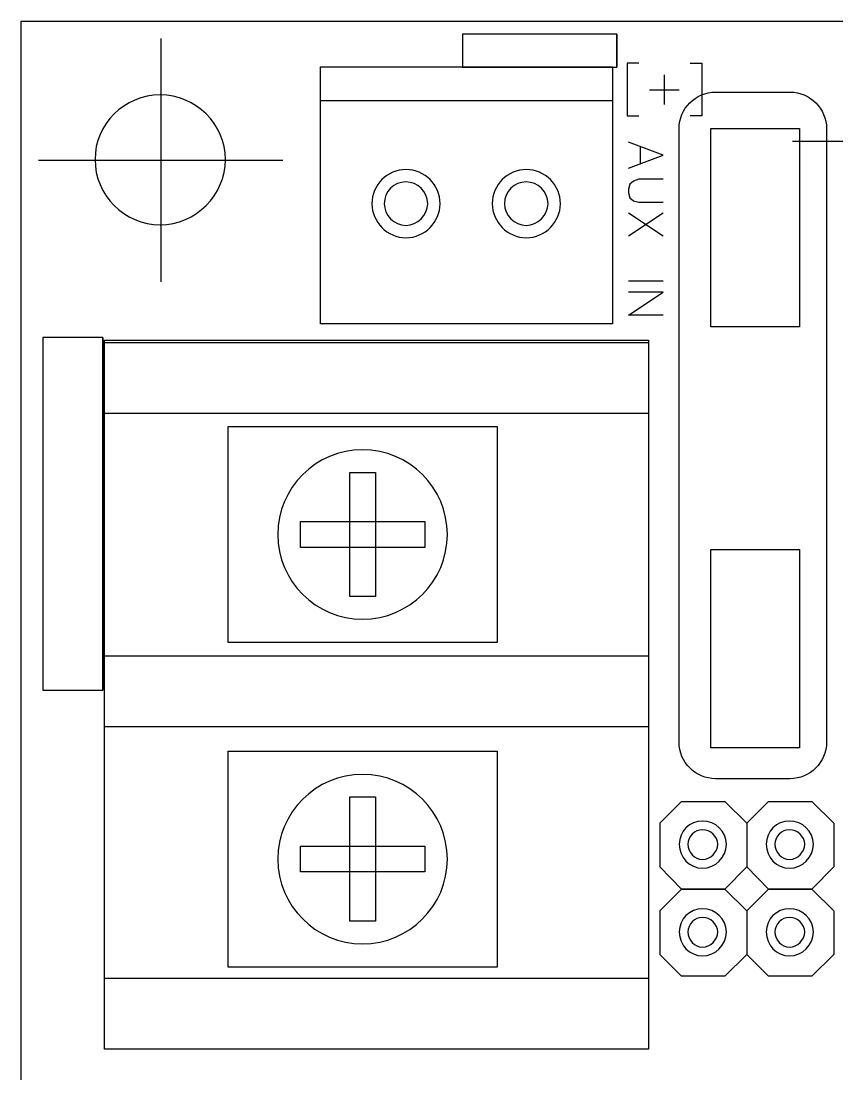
# Model space of a CAD drawing. Extents: x 236 to 550, y 195 to 401.
# Drawn here: x 236.1 to 303.7, y 313.4 to 400.6 of the extents above; entities that cross this region are included whole.
import ezdxf

# ---------------------------------------------------------------- set-up
doc = ezdxf.new("R2010")
doc.units = 0
doc.layers.add('x3v1_1_wiring_diagram', color=7, linetype='CONTINUOUS')

msp = doc.modelspace()

# ---------------------------------------------------------------- linework, layer by layer
at = {"layer": 'x3v1_1_wiring_diagram', "color": 7}
for points in [[(236.1277, 400.5768), (547.6476, 400.5768), (547.6476, 195.0766), (236.1277, 195.0766), (236.1277, 400.5768), (236.1277, 400.5768)], [(285.4287, 396.7642), (285.4287, 399.4943), (272.6683, 399.4943), (272.6683, 396.7642), (285.4287, 396.7642), (285.4287, 396.7642)], [(285.4287, 399.4943), (285.4287, 396.7642)], [(247.7075, 399.1368), (247.7075, 378.9768)], [(285.0877, 375.4967), (260.9076, 375.4967), (260.9076, 396.7968), (285.0877, 396.7968), (285.0877, 375.4967), (285.0877, 375.4967)], [(287.2477, 397.0967), (286.2876, 397.0967), (286.2876, 392.7166), (287.2477, 392.7166)], [(291.5076, 397.0967), (292.4677, 397.0967), (292.4677, 392.7166), (291.5076, 392.7166)], [(289.3476, 396.1366), (289.3476, 393.6767)], [(288.1477, 394.8766), (290.6076, 394.8766)], [(285.0877, 393.9766), (260.9076, 393.9766)], [(286.4075, 388.3966), (289.2875, 389.4766), (286.4075, 390.5566)], [(324.1675, 390.6167), (299.9877, 390.6167)], [(287.3676, 390.1966), (287.3676, 388.8167)], [(237.5677, 389.0568), (257.7875, 389.0568)], [(253.0477, 389.1166), (253.0477, 389.1166)], [(253.0477, 389.1166), (253.0477, 389.1166)], [(289.2875, 387.4966), (287.2477, 387.4966), (286.8276, 387.3166), (286.5277, 387.0768), (286.4075, 386.6567), (286.4075, 386.3568), (286.5277, 385.9367), (286.8276, 385.6966), (287.2477, 385.5767), (289.2875, 385.5767)], [(270.8076, 385.4568), (270.8076, 385.4568), (270.8076, 385.4568)], [(270.8076, 385.4568), (270.8076, 385.4568), (270.8076, 385.4568)], [(280.7677, 385.4568), (280.7677, 385.4568), (280.7677, 385.4568)], [(280.7677, 385.4568), (280.7677, 385.4568), (280.7677, 385.4568)], [(289.2875, 384.6767), (286.4075, 382.7568)], [(289.2875, 382.7568), (286.4075, 384.6767)], [(289.2875, 379.0366), (286.4075, 379.0366)], [(289.2875, 376.2167), (286.4075, 376.2167), (289.2875, 378.1366), (286.4075, 378.1366)], [(242.9008, 345.1711), (242.9008, 374.3855), (237.9209, 374.3855), (237.9209, 345.1711), (242.9008, 345.1711), (242.9008, 345.1711)], [(242.9008, 374.3855), (242.9008, 345.1711)], [(243.0258, 374.167), (288.0615, 374.167), (288.0615, 315.4439), (243.0258, 315.4439), (243.0258, 374.167), (243.0258, 374.167)], [(243.0258, 373.9527), (288.0615, 373.9527), (288.0615, 368.0776), (243.0258, 368.0776), (243.0258, 373.9527), (243.0258, 373.9527)], [(253.2716, 367.0036), (275.5219, 367.0036), (275.5219, 349.1286), (253.2716, 349.1286), (253.2716, 367.0036), (253.2716, 367.0036)], [(265.4614, 363.2083), (265.4614, 352.9242), (263.3309, 352.9242), (263.3309, 363.2083), (265.4614, 363.2083), (265.4614, 363.2083)], [(259.2547, 359.1315), (269.5388, 359.1315), (269.5388, 357.0009), (259.2547, 357.0009), (259.2547, 359.1315), (259.2547, 359.1315)], [(264.3965, 351.0516), (264.3965, 351.0516)], [(243.0258, 348.0151), (288.0615, 348.0151), (288.0615, 342.14), (243.0258, 342.14), (243.0258, 348.0151), (243.0258, 348.0151)], [(253.2716, 340.1286), (275.5219, 340.1286), (275.5219, 322.2536), (253.2716, 322.2536), (253.2716, 340.1286), (253.2716, 340.1286)], [(265.4614, 336.3333), (265.4614, 326.0492), (263.3309, 326.0492), (263.3309, 336.3333), (265.4614, 336.3333), (265.4614, 336.3333)], [(290.7876, 335.9568), (288.9876, 334.1568)], [(290.7876, 335.9568), (294.3876, 335.9568), (296.1876, 334.1568), (296.1876, 330.5568), (294.3876, 328.6967)], [(296.1876, 334.1568), (297.9876, 335.9568), (301.5876, 335.9568), (303.3876, 334.1568), (303.3876, 330.5568), (301.5876, 328.6967), (297.9876, 328.6967), (296.1876, 330.5568)], [(288.9876, 334.1568), (288.9876, 330.5568)], [(259.2547, 332.2565), (269.5388, 332.2565), (269.5388, 330.126), (259.2547, 330.126), (259.2547, 332.2565), (259.2547, 332.2565)], [(294.5075, 332.4166), (294.5075, 332.4166), (294.5075, 332.4166)], [(294.5075, 332.4166), (294.5075, 332.4166), (294.5075, 332.4166)], [(301.7075, 332.4166), (301.7075, 332.4166), (301.7075, 332.4166)], [(301.7075, 332.4166), (301.7075, 332.4166), (301.7075, 332.4166)], [(288.9876, 330.5568), (290.7876, 328.6967)], [(290.7876, 328.6967), (288.9876, 326.8967)], [(290.7876, 328.6967), (294.3876, 328.6967), (296.1876, 326.8967), (296.1876, 323.2967), (294.3876, 321.4967)], [(294.3876, 328.6967), (290.7876, 328.6967)], [(296.1876, 326.8967), (297.9876, 328.6967), (301.5876, 328.6967), (303.3876, 326.8967), (303.3876, 323.2967), (301.5876, 321.4967), (297.9876, 321.4967), (296.1876, 323.2967)], [(288.9876, 326.8967), (288.9876, 323.2967)], [(294.5075, 325.1568), (294.5075, 325.1568), (294.5075, 325.1568)], [(294.5075, 325.1568), (294.5075, 325.1568), (294.5075, 325.1568)], [(301.7075, 325.1568), (301.7075, 325.1568), (301.7075, 325.1568)], [(301.7075, 325.1568), (301.7075, 325.1568), (301.7075, 325.1568)], [(264.3965, 324.1766), (264.3965, 324.1766)], [(288.9876, 323.2967), (290.7876, 321.4967)], [(243.0258, 321.3275), (288.0615, 321.3275), (288.0615, 315.4524), (243.0258, 315.4524), (243.0258, 321.3275), (243.0258, 321.3275)], [(294.3876, 321.4967), (290.7876, 321.4967)]]:
    msp.add_lwpolyline(points, dxfattribs=at)
at = {"layer": 'x3v1_1_wiring_diagram', "color": 1}
for points in [[(293.6123, 394.6935), (299.7726, 394.6935)], [(293.6123, 394.6935), (293.6123, 394.6935)], [(290.5875, 340.8704), (290.5875, 391.6687)], [(293.2129, 391.6738), (300.5654, 391.6738), (300.5654, 375.2626), (293.2129, 375.2626), (293.2129, 391.6738), (293.2129, 391.6738)], [(302.7974, 391.6687), (302.7974, 340.8704)], [(269.7877, 385.4568), (269.7877, 385.4568)], [(269.7877, 385.4568), (269.7877, 385.4568)], [(279.7475, 385.4568), (279.7475, 385.4568)], [(279.7475, 385.4568), (279.7475, 385.4568)], [(293.2129, 356.8167), (300.5654, 356.8167), (300.5654, 340.4055), (293.2129, 340.4055), (293.2129, 356.8167), (293.2129, 356.8167)], [(299.7726, 337.8455), (293.6123, 337.8455)], [(293.7875, 332.4166), (293.7875, 332.4166)], [(293.7875, 332.4166), (293.7875, 332.4166)], [(300.9875, 332.4166), (300.9875, 332.4166)], [(300.9875, 332.4166), (300.9875, 332.4166)], [(293.7875, 325.1568), (293.7875, 325.1568)], [(293.7875, 325.1568), (293.7875, 325.1568)], [(300.9875, 325.1568), (300.9875, 325.1568)], [(300.9875, 325.1568), (300.9875, 325.1568)]]:
    msp.add_lwpolyline(points, dxfattribs=at)
at = {"layer": 'x3v1_1_wiring_diagram', "color": 7}
for points in [[(247.6477, 394.4568), (244.6475, 394.4568), (242.2477, 392.0567), (242.2477, 389.1166)], [(247.6477, 394.4568), (244.6475, 394.4568), (242.2477, 392.0567), (242.2477, 389.1166)], [(253.0477, 389.1166), (253.0477, 392.0567), (250.5875, 394.4568), (247.6477, 394.4568)], [(253.0477, 389.1166), (253.0477, 392.0567), (250.5875, 394.4568), (247.6477, 394.4568)], [(242.2477, 389.1166), (242.2477, 386.1768), (244.6475, 383.7166), (247.6477, 383.7166)], [(242.2477, 389.1166), (242.2477, 386.1768), (244.6475, 383.7166), (247.6477, 383.7166)], [(247.6477, 383.7166), (250.5875, 383.7166), (253.0477, 386.1768), (253.0477, 389.1166)], [(247.6477, 383.7166), (250.5875, 383.7166), (253.0477, 386.1768), (253.0477, 389.1166)], [(267.9877, 388.2767), (266.4275, 388.2767), (265.1675, 387.0167), (265.1675, 385.4568)], [(267.9877, 388.2767), (266.4275, 388.2767), (265.1675, 387.0167), (265.1675, 385.4568)], [(267.9877, 388.2767), (266.4275, 388.2767), (265.1675, 387.0167), (265.1675, 385.4568)], [(267.9877, 388.2767), (266.4275, 388.2767), (265.1675, 387.0167), (265.1675, 385.4568)], [(270.8076, 385.4568), (270.8076, 387.0167), (269.5476, 388.2767), (267.9877, 388.2767)], [(270.8076, 385.4568), (270.8076, 387.0167), (269.5476, 388.2767), (267.9877, 388.2767)], [(270.8076, 385.4568), (270.8076, 387.0167), (269.5476, 388.2767), (267.9877, 388.2767)], [(270.8076, 385.4568), (270.8076, 387.0167), (269.5476, 388.2767), (267.9877, 388.2767)], [(277.9475, 388.2767), (276.3876, 388.2767), (275.1276, 387.0167), (275.1276, 385.4568)], [(277.9475, 388.2767), (276.3876, 388.2767), (275.1276, 387.0167), (275.1276, 385.4568)], [(277.9475, 388.2767), (276.3876, 388.2767), (275.1276, 387.0167), (275.1276, 385.4568)], [(277.9475, 388.2767), (276.3876, 388.2767), (275.1276, 387.0167), (275.1276, 385.4568)], [(280.7677, 385.4568), (280.7677, 387.0167), (279.5077, 388.2767), (277.9475, 388.2767)], [(280.7677, 385.4568), (280.7677, 387.0167), (279.5077, 388.2767), (277.9475, 388.2767)], [(280.7677, 385.4568), (280.7677, 387.0167), (279.5077, 388.2767), (277.9475, 388.2767)], [(280.7677, 385.4568), (280.7677, 387.0167), (279.5077, 388.2767), (277.9475, 388.2767)], [(265.1675, 385.4568), (265.1675, 383.9567), (266.4275, 382.6366), (267.9877, 382.6366)], [(265.1675, 385.4568), (265.1675, 383.9567), (266.4275, 382.6366), (267.9877, 382.6366)], [(265.1675, 385.4568), (265.1675, 383.9567), (266.4275, 382.6366), (267.9877, 382.6366)], [(265.1675, 385.4568), (265.1675, 383.9567), (266.4275, 382.6366), (267.9877, 382.6366)], [(267.9877, 382.6366), (269.5476, 382.6366), (270.8076, 383.9567), (270.8076, 385.4568)], [(267.9877, 382.6366), (269.5476, 382.6366), (270.8076, 383.9567), (270.8076, 385.4568)], [(267.9877, 382.6366), (269.5476, 382.6366), (270.8076, 383.9567), (270.8076, 385.4568)], [(267.9877, 382.6366), (269.5476, 382.6366), (270.8076, 383.9567), (270.8076, 385.4568)], [(275.1276, 385.4568), (275.1276, 383.9567), (276.3876, 382.6366), (277.9475, 382.6366)], [(275.1276, 385.4568), (275.1276, 383.9567), (276.3876, 382.6366), (277.9475, 382.6366)], [(275.1276, 385.4568), (275.1276, 383.9567), (276.3876, 382.6366), (277.9475, 382.6366)], [(275.1276, 385.4568), (275.1276, 383.9567), (276.3876, 382.6366), (277.9475, 382.6366)], [(277.9475, 382.6366), (279.5077, 382.6366), (280.7677, 383.9567), (280.7677, 385.4568)], [(277.9475, 382.6366), (279.5077, 382.6366), (280.7677, 383.9567), (280.7677, 385.4568)], [(277.9475, 382.6366), (279.5077, 382.6366), (280.7677, 383.9567), (280.7677, 385.4568)], [(277.9475, 382.6366), (279.5077, 382.6366), (280.7677, 383.9567), (280.7677, 385.4568)], [(264.3965, 365.0814), (260.5224, 365.0814), (257.3816, 361.9406), (257.3816, 358.0665)], [(271.4114, 358.0665), (271.4114, 361.9406), (268.2706, 365.0814), (264.3965, 365.0814)], [(257.3816, 358.0665), (257.3816, 354.1924), (260.5224, 351.0516), (264.3965, 351.0516)], [(264.3965, 351.0516), (268.2706, 351.0516), (271.4114, 354.1924), (271.4114, 358.0665)], [(264.3965, 338.2064), (260.5224, 338.2064), (257.3816, 335.0656), (257.3816, 331.1915)], [(271.4114, 331.1915), (271.4114, 335.0656), (268.2706, 338.2064), (264.3965, 338.2064)], [(292.5275, 334.3368), (291.4475, 334.3368), (290.6076, 333.4966), (290.6076, 332.4166)], [(292.5275, 334.3368), (291.4475, 334.3368), (290.6076, 333.4966), (290.6076, 332.4166)], [(292.5275, 334.3368), (291.4475, 334.3368), (290.6076, 333.4966), (290.6076, 332.4166)], [(292.5275, 334.3368), (291.4475, 334.3368), (290.6076, 333.4966), (290.6076, 332.4166)], [(294.5075, 332.4166), (294.5075, 333.4966), (293.6075, 334.3368), (292.5275, 334.3368)], [(294.5075, 332.4166), (294.5075, 333.4966), (293.6075, 334.3368), (292.5275, 334.3368)], [(294.5075, 332.4166), (294.5075, 333.4966), (293.6075, 334.3368), (292.5275, 334.3368)], [(294.5075, 332.4166), (294.5075, 333.4966), (293.6075, 334.3368), (292.5275, 334.3368)], [(299.7275, 334.3368), (298.6475, 334.3368), (297.8076, 333.4966), (297.8076, 332.4166)], [(299.7275, 334.3368), (298.6475, 334.3368), (297.8076, 333.4966), (297.8076, 332.4166)], [(299.7275, 334.3368), (298.6475, 334.3368), (297.8076, 333.4966), (297.8076, 332.4166)], [(299.7275, 334.3368), (298.6475, 334.3368), (297.8076, 333.4966), (297.8076, 332.4166)], [(301.7075, 332.4166), (301.7075, 333.4966), (300.8075, 334.3368), (299.7275, 334.3368)], [(301.7075, 332.4166), (301.7075, 333.4966), (300.8075, 334.3368), (299.7275, 334.3368)], [(301.7075, 332.4166), (301.7075, 333.4966), (300.8075, 334.3368), (299.7275, 334.3368)], [(301.7075, 332.4166), (301.7075, 333.4966), (300.8075, 334.3368), (299.7275, 334.3368)], [(290.6076, 332.4166), (290.6076, 331.3366), (291.4475, 330.4366), (292.5275, 330.4366)], [(290.6076, 332.4166), (290.6076, 331.3366), (291.4475, 330.4366), (292.5275, 330.4366)], [(290.6076, 332.4166), (290.6076, 331.3366), (291.4475, 330.4366), (292.5275, 330.4366)], [(290.6076, 332.4166), (290.6076, 331.3366), (291.4475, 330.4366), (292.5275, 330.4366)], [(292.5275, 330.4366), (293.6075, 330.4366), (294.5075, 331.3366), (294.5075, 332.4166)], [(292.5275, 330.4366), (293.6075, 330.4366), (294.5075, 331.3366), (294.5075, 332.4166)], [(292.5275, 330.4366), (293.6075, 330.4366), (294.5075, 331.3366), (294.5075, 332.4166)], [(292.5275, 330.4366), (293.6075, 330.4366), (294.5075, 331.3366), (294.5075, 332.4166)], [(297.8076, 332.4166), (297.8076, 331.3366), (298.6475, 330.4366), (299.7275, 330.4366)], [(297.8076, 332.4166), (297.8076, 331.3366), (298.6475, 330.4366), (299.7275, 330.4366)], [(297.8076, 332.4166), (297.8076, 331.3366), (298.6475, 330.4366), (299.7275, 330.4366)], [(297.8076, 332.4166), (297.8076, 331.3366), (298.6475, 330.4366), (299.7275, 330.4366)], [(299.7275, 330.4366), (300.8075, 330.4366), (301.7075, 331.3366), (301.7075, 332.4166)], [(299.7275, 330.4366), (300.8075, 330.4366), (301.7075, 331.3366), (301.7075, 332.4166)], [(299.7275, 330.4366), (300.8075, 330.4366), (301.7075, 331.3366), (301.7075, 332.4166)], [(299.7275, 330.4366), (300.8075, 330.4366), (301.7075, 331.3366), (301.7075, 332.4166)], [(257.3816, 331.1915), (257.3816, 327.3174), (260.5224, 324.1766), (264.3965, 324.1766)], [(264.3965, 324.1766), (268.2706, 324.1766), (271.4114, 327.3174), (271.4114, 331.1915)], [(292.5275, 327.0767), (291.4475, 327.0767), (290.6076, 326.2368), (290.6076, 325.1568)], [(292.5275, 327.0767), (291.4475, 327.0767), (290.6076, 326.2368), (290.6076, 325.1568)], [(292.5275, 327.0767), (291.4475, 327.0767), (290.6076, 326.2368), (290.6076, 325.1568)], [(292.5275, 327.0767), (291.4475, 327.0767), (290.6076, 326.2368), (290.6076, 325.1568)], [(294.5075, 325.1568), (294.5075, 326.2368), (293.6075, 327.0767), (292.5275, 327.0767)], [(294.5075, 325.1568), (294.5075, 326.2368), (293.6075, 327.0767), (292.5275, 327.0767)], [(294.5075, 325.1568), (294.5075, 326.2368), (293.6075, 327.0767), (292.5275, 327.0767)], [(294.5075, 325.1568), (294.5075, 326.2368), (293.6075, 327.0767), (292.5275, 327.0767)], [(299.7275, 327.0767), (298.6475, 327.0767), (297.8076, 326.2368), (297.8076, 325.1568)], [(299.7275, 327.0767), (298.6475, 327.0767), (297.8076, 326.2368), (297.8076, 325.1568)], [(299.7275, 327.0767), (298.6475, 327.0767), (297.8076, 326.2368), (297.8076, 325.1568)], [(299.7275, 327.0767), (298.6475, 327.0767), (297.8076, 326.2368), (297.8076, 325.1568)], [(301.7075, 325.1568), (301.7075, 326.2368), (300.8075, 327.0767), (299.7275, 327.0767)], [(301.7075, 325.1568), (301.7075, 326.2368), (300.8075, 327.0767), (299.7275, 327.0767)], [(301.7075, 325.1568), (301.7075, 326.2368), (300.8075, 327.0767), (299.7275, 327.0767)], [(301.7075, 325.1568), (301.7075, 326.2368), (300.8075, 327.0767), (299.7275, 327.0767)], [(290.6076, 325.1568), (290.6076, 324.0768), (291.4475, 323.1768), (292.5275, 323.1768)], [(290.6076, 325.1568), (290.6076, 324.0768), (291.4475, 323.1768), (292.5275, 323.1768)], [(290.6076, 325.1568), (290.6076, 324.0768), (291.4475, 323.1768), (292.5275, 323.1768)], [(290.6076, 325.1568), (290.6076, 324.0768), (291.4475, 323.1768), (292.5275, 323.1768)], [(292.5275, 323.1768), (293.6075, 323.1768), (294.5075, 324.0768), (294.5075, 325.1568)], [(292.5275, 323.1768), (293.6075, 323.1768), (294.5075, 324.0768), (294.5075, 325.1568)], [(292.5275, 323.1768), (293.6075, 323.1768), (294.5075, 324.0768), (294.5075, 325.1568)], [(292.5275, 323.1768), (293.6075, 323.1768), (294.5075, 324.0768), (294.5075, 325.1568)], [(297.8076, 325.1568), (297.8076, 324.0768), (298.6475, 323.1768), (299.7275, 323.1768)], [(297.8076, 325.1568), (297.8076, 324.0768), (298.6475, 323.1768), (299.7275, 323.1768)], [(297.8076, 325.1568), (297.8076, 324.0768), (298.6475, 323.1768), (299.7275, 323.1768)], [(297.8076, 325.1568), (297.8076, 324.0768), (298.6475, 323.1768), (299.7275, 323.1768)], [(299.7275, 323.1768), (300.8075, 323.1768), (301.7075, 324.0768), (301.7075, 325.1568)], [(299.7275, 323.1768), (300.8075, 323.1768), (301.7075, 324.0768), (301.7075, 325.1568)], [(299.7275, 323.1768), (300.8075, 323.1768), (301.7075, 324.0768), (301.7075, 325.1568)], [(299.7275, 323.1768), (300.8075, 323.1768), (301.7075, 324.0768), (301.7075, 325.1568)]]:
    msp.add_open_spline(points, degree=3, dxfattribs=at)
at = {"layer": 'x3v1_1_wiring_diagram', "color": 1}
for points in [[(290.5875, 391.6687), (290.5875, 393.3326), (291.9484, 394.6935), (293.6123, 394.6935)], [(299.7726, 394.6935), (301.4365, 394.6935), (302.7974, 393.3326), (302.7974, 391.6687)], [(267.9877, 387.2568), (266.9675, 387.2568), (266.1877, 386.4767), (266.1877, 385.4568)], [(267.9877, 387.2568), (266.9675, 387.2568), (266.1877, 386.4767), (266.1877, 385.4568)], [(269.7877, 385.4568), (269.7877, 386.4767), (268.9475, 387.2568), (267.9877, 387.2568)], [(269.7877, 385.4568), (269.7877, 386.4767), (268.9475, 387.2568), (267.9877, 387.2568)], [(277.9475, 387.2568), (276.9276, 387.2568), (276.1475, 386.4767), (276.1475, 385.4568)], [(277.9475, 387.2568), (276.9276, 387.2568), (276.1475, 386.4767), (276.1475, 385.4568)], [(279.7475, 385.4568), (279.7475, 386.4767), (278.9076, 387.2568), (277.9475, 387.2568)], [(279.7475, 385.4568), (279.7475, 386.4767), (278.9076, 387.2568), (277.9475, 387.2568)], [(266.1877, 385.4568), (266.1877, 384.4967), (266.9675, 383.6568), (267.9877, 383.6568)], [(266.1877, 385.4568), (266.1877, 384.4967), (266.9675, 383.6568), (267.9877, 383.6568)], [(267.9877, 383.6568), (268.9475, 383.6568), (269.7877, 384.4967), (269.7877, 385.4568)], [(267.9877, 383.6568), (268.9475, 383.6568), (269.7877, 384.4967), (269.7877, 385.4568)], [(276.1475, 385.4568), (276.1475, 384.4967), (276.9276, 383.6568), (277.9475, 383.6568)], [(276.1475, 385.4568), (276.1475, 384.4967), (276.9276, 383.6568), (277.9475, 383.6568)], [(277.9475, 383.6568), (278.9076, 383.6568), (279.7475, 384.4967), (279.7475, 385.4568)], [(277.9475, 383.6568), (278.9076, 383.6568), (279.7475, 384.4967), (279.7475, 385.4568)], [(293.6123, 337.8455), (291.9484, 337.8455), (290.5875, 339.2065), (290.5875, 340.8704)], [(302.7974, 340.8704), (302.7974, 339.2065), (301.4365, 337.8455), (299.7726, 337.8455)], [(292.5275, 333.6168), (291.8676, 333.6168), (291.3276, 333.0768), (291.3276, 332.4166)], [(292.5275, 333.6168), (291.8676, 333.6168), (291.3276, 333.0768), (291.3276, 332.4166)], [(293.7875, 332.4166), (293.7875, 333.0768), (293.1877, 333.6168), (292.5275, 333.6168)], [(293.7875, 332.4166), (293.7875, 333.0768), (293.1877, 333.6168), (292.5275, 333.6168)], [(299.7275, 333.6168), (299.0676, 333.6168), (298.5276, 333.0768), (298.5276, 332.4166)], [(299.7275, 333.6168), (299.0676, 333.6168), (298.5276, 333.0768), (298.5276, 332.4166)], [(300.9875, 332.4166), (300.9875, 333.0768), (300.3877, 333.6168), (299.7275, 333.6168)], [(300.9875, 332.4166), (300.9875, 333.0768), (300.3877, 333.6168), (299.7275, 333.6168)], [(291.3276, 332.4166), (291.3276, 331.7567), (291.8676, 331.1566), (292.5275, 331.1566)], [(291.3276, 332.4166), (291.3276, 331.7567), (291.8676, 331.1566), (292.5275, 331.1566)], [(292.5275, 331.1566), (293.1877, 331.1566), (293.7875, 331.7567), (293.7875, 332.4166)], [(292.5275, 331.1566), (293.1877, 331.1566), (293.7875, 331.7567), (293.7875, 332.4166)], [(298.5276, 332.4166), (298.5276, 331.7567), (299.0676, 331.1566), (299.7275, 331.1566)], [(298.5276, 332.4166), (298.5276, 331.7567), (299.0676, 331.1566), (299.7275, 331.1566)], [(299.7275, 331.1566), (300.3877, 331.1566), (300.9875, 331.7567), (300.9875, 332.4166)], [(299.7275, 331.1566), (300.3877, 331.1566), (300.9875, 331.7567), (300.9875, 332.4166)], [(292.5275, 326.3567), (291.8676, 326.3567), (291.3276, 325.8167), (291.3276, 325.1568)], [(292.5275, 326.3567), (291.8676, 326.3567), (291.3276, 325.8167), (291.3276, 325.1568)], [(293.7875, 325.1568), (293.7875, 325.8167), (293.1877, 326.3567), (292.5275, 326.3567)], [(293.7875, 325.1568), (293.7875, 325.8167), (293.1877, 326.3567), (292.5275, 326.3567)], [(299.7275, 326.3567), (299.0676, 326.3567), (298.5276, 325.8167), (298.5276, 325.1568)], [(299.7275, 326.3567), (299.0676, 326.3567), (298.5276, 325.8167), (298.5276, 325.1568)], [(300.9875, 325.1568), (300.9875, 325.8167), (300.3877, 326.3567), (299.7275, 326.3567)], [(300.9875, 325.1568), (300.9875, 325.8167), (300.3877, 326.3567), (299.7275, 326.3567)], [(291.3276, 325.1568), (291.3276, 324.4966), (291.8676, 323.8968), (292.5275, 323.8968)], [(291.3276, 325.1568), (291.3276, 324.4966), (291.8676, 323.8968), (292.5275, 323.8968)], [(292.5275, 323.8968), (293.1877, 323.8968), (293.7875, 324.4966), (293.7875, 325.1568)], [(292.5275, 323.8968), (293.1877, 323.8968), (293.7875, 324.4966), (293.7875, 325.1568)], [(298.5276, 325.1568), (298.5276, 324.4966), (299.0676, 323.8968), (299.7275, 323.8968)], [(298.5276, 325.1568), (298.5276, 324.4966), (299.0676, 323.8968), (299.7275, 323.8968)], [(299.7275, 323.8968), (300.3877, 323.8968), (300.9875, 324.4966), (300.9875, 325.1568)], [(299.7275, 323.8968), (300.3877, 323.8968), (300.9875, 324.4966), (300.9875, 325.1568)]]:
    msp.add_open_spline(points, degree=3, dxfattribs=at)

doc.saveas('drawing.dxf')
